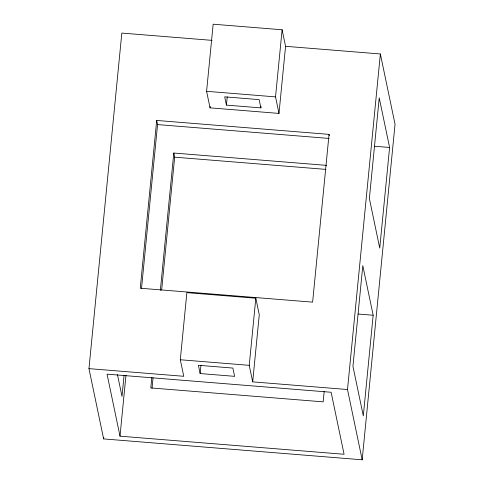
<?xml version="1.0" encoding="UTF-8"?>
<svg xmlns="http://www.w3.org/2000/svg" width="484" height="484" viewBox="0 0 484 484"><rect width="100%" height="100%" fill="white"/><g stroke="black" fill="none" stroke-linecap="round" stroke-linejoin="round"><path stroke-width="0.73" d="M285.566 46.307L278.99 113.419L210.044 107.847L206.589 91.313L213.166 24.2L282.111 29.772L285.566 46.307L380.364 53.966L395.041 124.243L362.177 459.8L103.636 438.915L88.959 368.639L121.823 33.075L212.107 40.372M103.636 438.915L103.788 437.409M124.061 375.378L122.004 396.414L117.43 374.531M120.008 436.175L107.055 374.162L331.123 392.264L344.082 454.276L120.008 436.175L125.973 375.275M156.695 120.449L140.263 288.228L312.622 302.149L329.053 134.37L156.695 120.449L157.56 124.582L141.497 288.597M151.825 377.423L150.796 387.926L323.155 401.853L324.183 391.344M160.349 290.37L173.798 153.035L326.591 165.377M152.024 388.307L153.053 377.804M161.656 290.001L174.663 157.173L173.798 153.035M88.959 368.639L183.757 376.292L180.302 359.757L186.872 292.645L255.818 298.217L259.273 314.751L252.696 381.864L347.5 389.523L362.177 459.8M210.044 107.847L210.195 106.359M200.128 373.551L198.398 365.287L232.871 368.07L234.601 376.34L200.128 373.551L200.933 365.347M261.039 106.401L260.888 107.89L226.421 105.107L227.22 96.903M252.696 381.864L249.242 365.329L255.818 298.217M278.99 113.419L275.535 96.879L282.111 29.772M347.5 389.523L380.364 53.966M373.164 315.241L363.309 415.907L352.945 366.303L362.8 265.631L373.164 315.241L358.178 314.031M389.596 147.463L379.74 248.129L369.377 198.525L379.232 97.853L389.596 147.463L374.61 146.253M206.589 91.313L275.535 96.879M157.56 124.582L329.168 138.448M174.663 157.173L325.95 169.394M180.302 359.757L249.242 365.329M329.053 134.37L329.344 135.75M260.888 107.89L259.164 99.625L224.691 96.836L226.421 105.107"/></g></svg>
